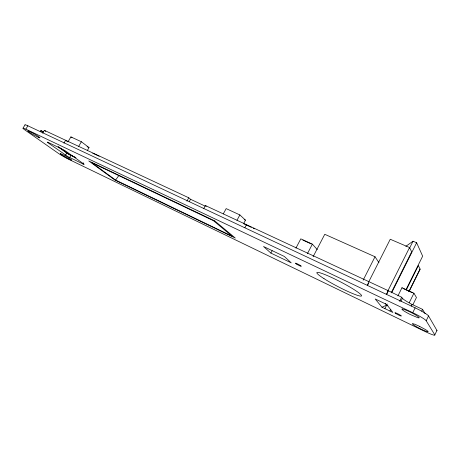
<?xml version="1.0" encoding="UTF-8"?>
<svg xmlns="http://www.w3.org/2000/svg" width="460" height="460" viewBox="0 0 460 460"><rect width="100%" height="100%" fill="white"/><g stroke="black" fill="none" stroke-linecap="round" stroke-linejoin="round"><path stroke-width="0.69" d="M367.367 285.378L368.845 281.618L390.252 239.252L409.555 247.543L411.654 251.833L391.172 292.853M386.515 294.377L388.027 290.576L409.555 247.543M27.859 125.793L25.829 129.185A9.562 0.805 30 0 0 25.047 130.048L58.178 153.203A8.809 0.707 29.7 0 0 68.85 159.373L425.322 331.637A12.098 1.219 26.8 0 0 434.809 334.851L436.942 330.464L428.542 315.957A13.191 1.564 26.6 0 0 415.127 307.843L27.859 125.793A9.551 0.851 30.1 0 0 25.018 124.97M434.809 334.851L426.19 320.764L428.542 315.957M421.705 311.127L422.567 309.373L411.188 303.997A15.243 1.909 26.5 0 1 403.253 299.103L401.655 297.223L388.027 290.576L205.396 205.557L203.837 208.391M426.19 320.764A13.202 1.478 26.7 0 0 412.746 312.679L415.127 307.843M409.228 302.72L413.925 293.215L401.994 287.724L397.934 295.884M411.159 306.164L412.016 304.428M412.775 304.94L416.444 297.505L413.925 293.215M399.613 301.334L401.655 297.223M406.065 289.576L422.654 256.162L416.633 242.753L413.022 241.224L405.841 246.336M406.289 289.932L418.376 265.581L420.164 269.226L409.038 291.674M400.965 301.271L402.408 298.35M408.911 291.462L420.049 268.991M391.747 292.606L416.633 242.753M384.905 308.614L387.199 304.014M389.925 311.029L390.787 309.292M409.503 248.256L413.022 241.224M386.59 294.486L388.332 290.996M367.454 285.487L368.609 283.199M363.147 280.18L375.015 256.755L324.766 234.295L313.087 256.749M307.493 253.512L312.374 244.156L300.8 238.843L295.935 248.112M270.9 253.098L263.511 246.497L284.343 256.45L291.243 262.861L270.9 253.098L272.142 250.757M243.581 223.64L245.467 220.144L239.867 214.935L226.165 208.61L223.29 213.883M244.887 227.683L246.474 224.739M236.975 220.277L239.867 214.935M186.909 201.135L188.767 197.788L44.361 130.341L42.682 133.164M189.313 201.497L190.543 199.278L188.767 197.788M87.406 150.38L89.033 147.591L81.368 141.749L70.886 136.907L67.913 141.962M82.921 163.933A3.427 0.287 29.6 0 0 83.565 163.835L66.412 151.57A3.576 0.31 29.8 0 0 62.037 149.028L48.45 142.548A3.548 0.299 29.9 0 0 48.012 142.79L67.902 156.624L82.921 163.933L83.553 162.846M69.69 157.567L70.949 155.422L75.98 157.832M78.712 146.286L81.368 141.749M65.561 155.175L66.821 153.03L58.075 146.797M63.934 143.163L65.636 140.277L67.344 141.536M40.21 131.669L40.865 130.565L43.723 131.911M23 128.208L25.018 124.844M115.598 180.073L232.012 236.135L213.417 220.668L92.103 162.886L115.598 180.073L118.818 175.576M381.972 307.205L392.892 312.455L386.59 304.405L375.193 298.966L381.972 307.205L386.63 305.164L387.883 305.762M302.893 240.114L311.224 243.932M403.443 288.656L412.292 292.733M87.09 146.688L89.033 147.591M244.179 219.552L245.467 220.144M92.77 153.243L99.13 156.216M243.852 223.853L251.35 227.355M253.224 228.235L254.478 228.815M190.543 199.278L205.195 206.132M25.829 129.185L412.746 312.679M75.319 157.355L68.908 154.29L58.42 146.815M40.865 130.565L42.607 131.819M70.886 136.907L71.996 137.747M44.361 130.341L45.701 131.399M205.396 205.557L206.252 206.287M312.374 244.156L317.262 249.59M385.313 303.491L386.63 305.164M375.015 256.755L378.959 262.677M397.377 280.427L397.63 280.824M401.994 287.724L402.23 288.098M422.567 309.373L425.12 313.685M436.942 330.464A12.086 1.294 26.7 0 1 436.873 330.809M70.949 155.422A3.398 0.293 29.7 0 1 66.821 153.03M60.363 153.605L60.283 153.715A6.492 0.523 29.7 0 0 67.022 158.067A6.492 0.523 29.7 0 0 71.271 159.689L69.655 158.516A6.492 0.523 29.7 0 0 62.75 154.566L60.363 153.605M402.253 308.988L401.908 309.131A9.654 1.081 26.7 0 0 410.216 314.479L417.818 317.693A9.654 1.081 26.7 0 0 414.121 314.105A9.654 1.081 26.7 0 0 402.253 308.988M38.726 137.511L33.166 134.607A7.032 0.592 30 0 1 27.939 130.772A7.032 0.592 30 0 1 36.127 134.981L38.663 136.649A7.032 0.592 30 0 1 38.726 137.511M419.583 326.387L417.542 325.427A8.866 0.897 26.8 0 0 412.361 323.874L413.753 325.053A8.866 0.897 26.8 0 0 425.569 331.114A8.866 0.897 26.8 0 0 425.414 329.532L419.583 326.387M214.728 220.898L88.734 160.925L114.954 180.078L235.296 238.061L214.728 220.898M395.951 313.582A3.594 0.374 26.9 0 0 401.269 316.037A3.594 0.374 26.9 0 0 397.216 313.507A3.594 0.374 26.9 0 0 395.951 313.582M323.995 278.639A25.214 2.685 27.5 0 0 361.083 296.102A25.214 2.685 27.5 0 0 332.632 277.966A25.214 2.685 27.5 0 0 323.995 278.639M296.389 264A3.3 0.345 27.9 0 0 301.231 266.323A3.3 0.345 27.9 0 0 297.539 263.936A3.3 0.345 27.9 0 0 296.389 264"/></g></svg>
